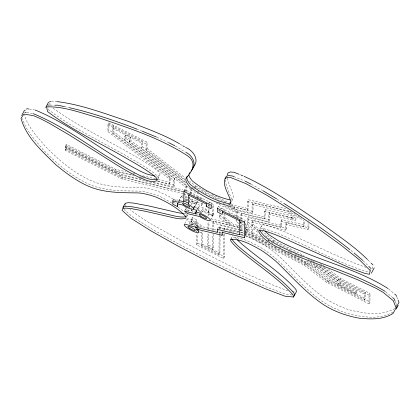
<?xml version="1.0" encoding="UTF-8"?>
<svg xmlns="http://www.w3.org/2000/svg" width="420" height="420" viewBox="0 0 420 420"><rect width="100%" height="100%" fill="white"/><g stroke="black" fill="none" stroke-linecap="round" stroke-linejoin="round"><path stroke-width="0.32" stroke-dasharray="2.1 1.58" d="M183.246 193.746L122.01 179.03L65.226 150.334L65.237 149.116L66.203 147.304L121.055 175.019L145.136 180.81M141.036 179.167L116.456 173.255L65.252 147.383L65.263 146.165L66.229 144.354L115.5 169.25L125.732 171.707M65.226 150.334L66.192 148.528L66.203 147.304M65.252 147.383L66.218 145.577L66.229 144.354M157.747 181.445L169.124 184.18L169.171 178.778L107.914 131.523L107.977 124.756L108.943 122.95L147.084 142.222L147.026 148.486L146.06 150.292L184.669 180.075M107.914 131.523L108.88 129.717L108.943 122.95M153.274 182.107L173.77 187.031L173.828 180.626L112.57 133.371L112.618 128.331L113.584 126.52M112.57 133.371L113.537 131.56L113.594 125.302M185.876 191.625L185.918 187.241L124.661 139.986L124.688 136.784L125.654 134.972L130.305 137.324L130.284 140.023L129.318 141.834L189.221 188.044L191.735 189.315M124.661 139.986L125.627 138.175L125.654 134.972M129.318 141.834L129.339 139.13L130.305 137.324M185.488 182.453L141.403 148.449L141.456 142.905L142.422 141.094L108.927 124.173M141.403 148.449L142.37 146.638L142.422 141.094M146.06 150.292L146.118 144.034L147.084 142.222M169.124 184.18L170.09 182.369L170.137 176.972L108.88 129.717M173.135 203.243L173.618 202.157M173.644 199.573L173.644 199.138L177.807 200.135M173.77 187.031L174.736 185.225L174.793 178.815L113.537 131.56M184.8 195.206L184.821 192.995M184.837 191.331L184.853 189.593L212.016 203.317L212.016 203.716M186.349 191.735L186.832 190.832L186.884 185.43L125.627 138.175M189.593 202.629L189.651 196.387M190.533 193.589L190.565 189.95L191.531 188.144M191.216 221.891L191.237 219.324L192.203 217.513L196.854 219.865L196.833 222.432L195.867 224.243A8.384 1.743 28.1 0 0 191.216 221.891L192.181 220.08L192.203 217.513M195.967 212.819L191.315 210.467L191.321 210.005M191.179 194.25L191.52 189.467M192.087 225.225L192.145 223.797A8.384 1.743 28.1 0 1 187.047 219.356L184.149 224.779M195.867 224.243L195.888 221.671L196.854 219.865M224.763 234.103L224.564 256.709L223.597 258.521L196.613 244.886L196.718 233.688M196.728 232.06L196.875 230.995M196.796 226.254L196.796 226.149A8.384 1.743 28.1 0 0 200.582 227.32M196.208 212.368L196.933 211.008L196.943 209.785L202.461 211.113A8.384 1.743 28.1 0 0 211.076 215.093A8.384 1.743 28.1 0 0 212.452 213.512L213.733 213.822L213.811 204.713L209.16 202.367L208.435 203.721M196.991 202.708L197.957 200.897L192.444 199.573L191.478 201.38L196.991 202.708L197.012 200.618M196.613 244.886L197.578 243.08L197.668 233.51M197.988 197.505L197.993 196.723L202.65 199.075L202.645 199.626M220.075 235.998L219.922 253.139L218.957 254.945L201.28 246.015L201.395 233.095L202.241 231.509M191.478 201.38A8.384 1.743 28.1 0 1 194.77 203.91L201.642 205.564L201.668 202.545M201.28 246.015L202.246 244.204L202.356 231.52M201.642 205.564L202.613 203.222M213.549 234.355L213.428 247.506L212.462 249.317L207.811 246.965L207.931 233.683M207.974 228.706L208.031 222.065M213.733 213.822L212.767 215.628L211.486 215.323A8.384 1.743 28.1 0 0 208.115 212.746L208.157 208.457M208.173 206.315L208.189 204.708M207.811 246.965L208.777 245.154L208.882 233.536M208.913 229.661L208.987 221.917M208.115 212.746L209.081 210.934L209.102 208.792M209.123 206.651L209.134 205.044M209.15 203.438L209.16 202.367M211.99 206.351L211.019 208.714M212.462 249.317L212.594 234.518M212.63 230.68L212.698 223.01L213.665 221.198L238.618 227.194M212.767 215.628L212.846 206.525L213.811 204.713M213.581 230.517L213.665 221.198M218.153 227.808L238.728 232.491M218.342 206.829L218.342 206.514L245.506 220.516M218.957 254.945L219.14 234.376M219.146 233.803L219.166 230.947M219.188 228.664L219.203 227.267L220.169 225.461L239.027 229.992M220.264 214.83L220.253 215.633L230.444 223.493L229.478 225.304L219.287 217.445L219.324 213.596M219.34 211.659L219.35 210.551M220.091 234.281L220.117 230.853M220.133 229.142L220.169 225.461M220.29 212.063L220.295 210.956M220.322 208.373L220.322 208.005L224.978 210.357L224.968 211.092M223.167 210.52L223.125 210.315M223.597 258.521L223.818 233.599M238.907 227.971L237.389 227.204L232.764 226.091L223.944 219.292L223.991 214.195M224.8 230.05L224.816 228.317L238.828 231.683M223.944 219.292L224.91 217.481L224.941 214.09M238.712 223.514L236.077 221.477L236.087 220.196M236.119 216.589L236.15 212.982L237.116 211.176L227.43 206.283M237.064 217.355L237.116 211.176M240.639 221.666L240.445 233.095M243.348 225.341L240.734 223.325L240.749 221.24M240.77 219.151L240.807 214.977L241.773 213.166L269.75 219.891L269.813 212.515L291.517 217.728M241.715 219.429L241.773 213.166M245.128 236.345L245.49 222.721M244.986 231.042L247.196 232.16L247.212 230.071L248.178 228.26L245.564 226.244M257.686 232.208L247.265 224.17L247.312 219.235L248.278 217.429L281.846 225.498L281.899 219.597L304.28 224.973L304.322 220.385M229.646 205.506L231.966 206.677L247.391 210.383L247.469 201.532L248.435 199.721L285.831 208.709M247.196 232.16L248.162 230.349L248.178 228.26M247.265 224.17L248.231 222.359L248.278 217.429M247.391 210.383L248.357 208.572L248.435 199.721M267.435 242.387L251.848 234.507L251.869 231.919L252.835 230.108L245.621 224.542M258.458 231.058L251.921 226.013L251.958 222.091L252.924 220.285L286.493 228.354L286.545 222.448L308.926 227.829L308.968 223.519M228.527 206.167L233.888 208.877L252.037 213.239L252.116 204.383L253.082 202.577L290.887 211.664L293.407 212.935M251.848 234.507L252.814 232.701L252.835 230.108M251.921 226.013L252.887 224.207L252.924 220.285M252.037 213.239L253.003 211.428L253.082 202.577M224.438 205.837L237.521 212.447L264.133 218.846L264.201 211.465L265.167 209.659L292.661 216.006L296.263 218.6L295.297 220.406L290.703 219.571M264.133 218.846L265.099 217.035L265.167 209.659M240.807 214.977L268.784 221.702L268.847 214.321L269.813 212.515M247.312 219.235L280.88 227.304L280.933 221.403L281.899 219.597M251.958 222.091L285.526 230.16L285.579 224.259L286.545 222.448M280.933 221.403L303.314 226.784L303.524 219.986M285.579 224.259L307.96 229.64L308.023 222.563M245.133 232.344L315.525 267.913L337.801 285.096L355.514 294.047L355.525 292.824L356.491 291.013L340.715 283.043L318.439 265.86L314.008 263.618M355.514 294.047L356.48 292.236L356.491 291.013M245.007 234.019L306.28 264.978L328.556 282.161L364.334 300.242L364.392 294.084L365.358 292.278L338.804 278.859L324.104 267.519M364.334 300.242L365.3 298.431L365.358 292.278M245.401 235.441L304.337 265.225L326.608 282.408L368.975 303.812L369.054 295.213L370.02 293.407L340.751 278.618L328.734 269.346M368.975 303.812L369.941 302.006L370.02 293.407M186.905 216.242L187.005 214.982L185.115 212.72M370.676 271.357L370.949 269.11M372.472 268.858L372.881 265.493M157.941 178.526L158.183 177.618L156.986 175.649L154.025 173.098A58.217 12.107 28.1 0 0 130.909 158.566C103.362 142.459 73.899 129.103 48.463 109.673L48.043 107.368M158.093 178.463L160.115 174.001L158.917 172.032L155.957 169.481A58.217 12.107 28.1 0 0 132.841 154.948C105.903 139.351 77.438 125.99 52.259 107.583M194.549 207.223L196.534 203.396M178.757 201.39L181.65 195.872M65.263 146.165L114.534 171.055L115.5 169.25M116.456 173.255L117.422 171.449L132.095 174.977M65.237 149.116L120.089 176.831L121.055 175.019M122.01 179.03L122.976 177.219L182.411 191.504M169.171 178.778L170.137 176.972M173.828 180.626L174.793 178.815M173.402 199.589L173.644 199.138M185.918 187.241L186.884 185.43M184.611 190.045L184.853 189.593M178.878 201.007L181.776 195.584M189.221 188.044L189.525 187.462M184.853 198.697L185.435 197.61M193.184 188.307L192.985 187.96M195.3 187.021L195.793 186.102L189.698 181.398M184.721 210.725L185.446 209.37L194.292 211.491M191.011 204.918L192.749 201.663M186.753 216.657L187.782 214.725M191.499 208.43L191.814 207.837M197.274 198.083L197.993 196.723M191.315 210.467L192.04 209.113M194.77 203.91L195.736 202.099L202.608 203.753M193.872 206.892L194.234 206.215A8.384 1.743 28.1 0 1 194.387 207.37M194.381 207.491L196.408 203.69M189.026 224.49L190.769 221.235M195.977 211.596L196.943 209.785M195.599 212.42L198.497 206.992M189.787 225.729L190.754 223.918L216.773 230.171M194.334 209.459L198.203 210.394L199.169 208.583A8.384 1.743 28.1 0 1 200.513 206.997A8.384 1.743 28.1 0 1 209.081 210.934M191.179 225.608L192.145 223.797M200.413 212.279L202.151 209.024M201.495 212.919L202.461 211.113M195.489 227.094L196.455 225.288L199.39 227.54M197.342 226.622L198.209 224.994M211.806 203.716L212.016 203.317M207.732 216.332L209.47 213.077A4.195 0.871 28.1 0 0 204.577 209.496A4.195 0.871 28.1 0 0 203.39 210.572A4.195 0.871 28.1 0 0 209.47 213.077M211.486 215.323L212.452 213.512M210.357 220.238L213.255 214.809M218.164 206.855L218.342 206.514M219.287 217.445L220.253 215.633M231.62 201.343L233.279 198.24M217.912 227.997L218.153 227.546M217.875 230.979L218.127 230.496M231.966 206.677L232.932 204.866L248.357 208.572M233.888 208.877L234.853 207.065L253.003 211.428M223.85 230.123L224.816 228.317M222.6 234.145L222.962 233.468M237.521 212.447L238.487 210.641L265.099 217.035M232.764 226.091L233.73 224.285L238.901 225.671M236.077 221.477L236.597 220.505M230.622 239.353L232.691 235.473M237.389 227.204L238.355 225.393M240.734 223.325L241.684 221.545M240.859 232.475L242.944 232.974L243.6 231.746M245.18 234.596L245.837 233.368L305.303 263.413L327.574 280.597L369.941 302.006M366.14 267.44C339.88 258.211 315.089 245.317 289.658 234.087A58.217 12.107 28.1 0 0 266.18 225.146L263.177 224.679L261.797 225.335L259.865 228.953L261.245 228.296L264.248 228.769A58.217 12.107 28.1 0 1 287.726 237.704C314.711 249.181 340.589 264.017 368.828 272.165M268.784 221.702L269.75 219.891M247.469 201.532L287.994 211.271L288.677 210M273.189 241.505L273.808 240.345L262.043 231.268M280.88 227.304L281.846 225.498M264.201 211.465L287.18 216.988L288.146 215.182M252.116 204.383L289.921 213.47L290.887 211.664M290.635 219.555L291.601 217.749M287.18 216.988L291.695 217.812L292.661 216.006M285.526 230.16L286.493 228.354M303.314 226.784L304.28 224.973M308.233 221.03L308.511 220.505M307.96 229.64L308.926 227.829M304.337 265.225L305.303 263.413M306.28 264.978L307.246 263.167L284.351 251.601M315.525 267.913L316.491 266.102L305.377 260.489M355.525 292.824L339.749 284.849L317.473 267.666L318.439 265.86M364.392 294.084L337.838 280.67L321.132 267.781L321.715 266.695M369.054 295.213L339.785 280.423L323.08 267.535L323.248 267.225M326.608 282.408L327.574 280.597M328.556 282.161L329.522 280.355L307.246 263.167M337.838 280.67L338.804 278.859M339.785 280.423L340.751 278.618M337.801 285.096L338.767 283.285L316.491 266.102M339.749 284.849L340.715 283.043M195.478 212.63L198.366 207.286M25.342 110.796L26.423 109.195M394.832 308.564C380.525 316.769 362.922 313.31 347.792 309.445C337.717 305.524 327.789 301.088 319.363 294.179C305.75 283.531 294.01 270.779 281.741 258.662A58.217 12.107 28.1 0 0 263.991 244.713C256.725 240.156 248.761 236.67 240.471 234.465M392.899 312.181C378.593 320.387 360.99 316.927 345.86 313.063C335.785 309.146 325.857 304.705 317.431 297.796C303.818 287.149 292.079 274.397 279.809 262.279A58.217 12.107 28.1 0 0 262.059 248.33C252.777 243.212 242.434 237.085 231.588 237.542L231.677 238.471M159.747 175.361L158.025 176.08L155.726 176.106M51.482 101.477L55.981 101.546M50.19 105.105L55.335 105.184M292.131 291.17L295.207 291.475M292.047 294.971L285.883 294.373L266.353 286.991L239.542 274.911L209.076 259.98L178.568 244.036L151.641 228.916L131.922 216.468L123.963 209.365M29.358 109.085L34.514 109.925M26.786 112.597L32.582 113.542M291.669 217.76L296.263 218.6M64.27 106.596L68.723 107.557M133.124 173.486L134.831 173.896M142.795 175.807L155.873 178.952M158.146 179.498L170.09 182.369M139.671 176.794L142.002 177.356M157.736 181.141L174.736 185.225M114.534 171.055L135.004 175.98M142.396 177.755L144.102 178.164M145.719 180.947L149.247 181.797M149.835 181.939L182.721 189.84M183.897 190.124L186.832 190.832M189.005 193.09L191.483 193.683M120.089 176.831L182.931 191.935M183.845 193.893L188.039 194.901M268.847 214.321L290.551 219.539M180.017 202.409L181.739 202.818M194.911 207.559L199.169 208.583M196.844 213.843L198.319 214.2M210.992 218.82L230.444 223.493M211.323 220.941L229.478 225.304M212.698 223.01L239.311 229.404M240.429 230.328L243.611 231.095M240.581 232.103L244.519 233.053M244.96 233.158L245.837 233.368M219.203 227.267L239.463 232.139M229.105 231.389L230.417 231.703M230.858 231.809L231.73 232.019M233.047 232.334L233.919 232.543M240.928 234.229L243.553 234.859M240.602 234.749L243.311 235.4M218.526 232.402L220.857 232.958M287.816 290.75C250.583 277.331 215.518 258.689 180.5 240.413C163.606 230.386 145.32 222.07 130.111 209.507M136.731 129.04L141.529 130.898M239.384 174.436L240.571 174.914M233.903 176.626L244.561 180.92M156.938 137.277L167.984 142.317M294.252 213.36L295.092 213.785M287.994 211.271L301.523 218.106M289.921 213.47L303.371 220.269M107.977 124.756L146.118 144.034M112.618 128.331L141.456 142.905M124.688 136.784L129.339 139.13M195.793 186.102L209.139 192.848M212.042 194.313L228.291 202.524M230.612 203.695L232.932 204.866M194.271 186.559L226.07 202.629M230.47 204.85L234.853 207.065M201.789 191.431L208.173 194.654M208.756 194.948L218.038 199.642M229.43 206.062L238.487 210.641M193.725 188.585L194.822 189.137M223.151 203.453L224.616 204.194M197.232 191.021L200.078 192.46M218.311 201.673L220.022 202.54M190.565 189.95L198.544 193.982M216.206 202.907L218.489 204.057M219.056 204.346L236.15 212.982M192.959 194.964L201.705 199.385M228.638 212.993L231.914 214.646M233.011 215.203L239.568 218.516M207.685 204.729L209.297 205.548M218.311 210.1L221.54 211.733M273.808 240.345L304.091 255.644M319.998 263.681L323.08 265.24M323.379 265.393L323.862 265.634M271.924 240.618L272.648 240.986M272.832 241.08L293.36 251.449M294.383 251.969L295.412 252.488M307.729 258.709L309.267 259.492M310.81 260.269L312.349 261.046M312.863 261.303L314.401 262.08M300.557 256.158L302.61 257.192M319.546 265.75L323.08 267.535M240.429 226.443L243.742 228.118M245.396 228.953L248.162 230.349M252.814 232.701L260.894 236.786M267.824 240.282L268.979 240.865M294.956 253.995L297.266 255.161M297.843 255.454L299.576 256.326M271.441 242.671L272.89 243.406M288.288 251.186L289.826 251.963M290.341 252.221L291.879 252.998M309.844 262.075L321.132 267.781M184.769 199.08L187.992 200.713M240.277 227.593L243.453 229.199M245.044 230.003L264.096 239.631M278.917 247.118L281.563 248.451M240.566 228.811L243.327 230.207M294.567 256.095L317.473 267.666M245.427 231.934L271.74 245.228M274.481 246.614L277.221 248M282.156 250.493L283.253 251.045M240.371 229.94L244.078 231.809M242.944 232.974L243.611 233.31M194.024 209.538L196.933 211.008M66.218 145.577L117.422 171.449M338.767 283.285L356.48 292.236M329.522 280.355L365.3 298.431M173.618 202.34L177.686 204.398M66.192 148.528L122.976 177.219M191.237 219.324L195.888 221.671M208.777 245.154L213.428 247.506M202.246 244.204L219.922 253.139M197.578 243.08L224.564 256.709M251.412 184.354L262.631 190.554M171.833 202.939L160.981 196.938L156.261 195.001A58.217 12.107 28.1 0 0 138.794 191.105C123.722 190.859 108.287 191.158 93.849 186.16C74.172 178.731 57.845 164.719 43.291 149.877C35.396 140.212 25.746 130.867 22.57 118.403M180.08 144.123L182.28 145.446M175.392 146.092L185.309 152.035M277.1 199.19L283.195 202.991M176.395 201.049L168.247 196.066L158.193 191.384A58.217 12.107 28.1 0 0 140.726 187.488C125.654 187.236 110.219 187.541 95.781 182.542C76.104 175.114 59.777 161.102 45.224 146.26C37.328 136.595 27.678 127.244 24.502 114.786M291.695 217.812L295.297 220.406M178.106 207.144L183.635 211.449M185.446 209.37L188.738 211.895M252.887 224.207L259.423 229.247M248.231 222.359L258.19 230.039M265.613 235.767L271.183 240.061M267.897 240.083L270.385 242.004M147.026 148.486L185.126 177.875M241.7 221.513L243.658 223.031M142.37 146.638L184.663 179.261M240.329 222.206L243.6 224.732M245.311 226.858L251.869 231.919M192.197 187.63L192.88 188.155M240.676 225.026L243.29 227.041M245.249 228.559L247.212 230.071M130.284 140.023L185.971 182.984M224.91 217.481L233.73 224.285M200.109 232.103L201.395 233.095M196.429 231.011L196.739 231.247M350.931 250.478L353.483 252.515M388.621 289.034L394.118 293.596M385.691 291.821L392.185 297.213M185.073 207.412L188.559 210.914M124.961 204.913L125.895 205.748M367.983 259.996L370.692 262.689M363.337 260.92L368.308 265.86M264.038 230.044L261.865 226.895L261.797 225.335M396.837 297.034L397.798 299.407M395.383 301.838L396.349 304.211M227.288 178.216L228.275 181.939L233.284 194.849A58.217 12.107 28.1 0 1 232.066 199.311M49.76 102.601L50.395 106.055M225.246 180.007L226.343 185.561L231.352 198.466A58.217 12.107 28.1 0 1 231.651 201.159M200.986 212.588A8.384 1.743 28.1 0 1 198.203 210.394M190.754 223.918A8.384 1.743 28.1 0 1 195.31 226.296M196.833 222.432A8.384 1.743 28.1 0 1 201.422 227.33M187.047 219.356A8.384 1.743 28.1 0 1 192.181 220.08M195.736 202.099A8.384 1.743 28.1 0 1 194.03 203.595A8.384 1.743 28.1 0 1 184.958 199.185M183.372 198.009A8.384 1.743 28.1 0 1 183.325 195.484M184.816 195.872A8.384 1.743 28.1 0 1 192.444 199.573M189.436 198.833A4.195 0.871 28.1 0 1 192.811 201.516A4.195 0.871 28.1 0 1 189.42 200.781M188.06 200.056A4.195 0.871 28.1 0 1 185.372 197.757A4.195 0.871 28.1 0 1 188.076 198.177M184.758 200.183A8.384 1.743 28.1 0 1 187.798 201.621M236.481 238.88A58.217 12.107 28.1 0 1 234.549 236.581M185.53 213.392A58.217 12.107 28.1 0 1 184.034 213.407M192.066 222.637A4.195 0.871 28.1 0 0 198.146 225.141A4.195 0.871 28.1 0 0 193.253 221.566A4.195 0.871 28.1 0 0 192.066 222.637"/><path stroke-width="0.63" d="M172.966 200.408L172.652 204.152L177.303 206.498L177.786 205.595M177.303 206.498L177.613 203.264M184.175 190.864L183.887 191.399L183.792 201.994A8.384 1.743 28.1 0 0 179.55 202.597L172.678 200.944M189 194.581L188.711 195.116L188.627 204.435A8.384 1.743 28.1 0 1 193.048 209.286A8.384 1.743 28.1 0 1 182.842 205.128L177.329 203.8M211.339 204.587L211.019 208.714L206.183 206.267L206.488 203.416M222.285 234.738L221.996 235.274L195.647 228.942A8.384 1.743 28.1 0 1 196.634 232.533A8.384 1.743 28.1 0 1 185.041 226.17A8.384 1.743 28.1 0 1 189.787 225.729L217.161 232.307L217.476 228.816M217.665 207.785L217.345 211.911L222.185 214.352L222.49 211.502M221.996 235.274L222.311 231.788M217.192 229.357L239.573 234.733L239.694 220.878L239.983 220.337M222.023 232.323L244.403 237.704L244.545 222.049L244.834 221.513M123.165 207.968L123.438 206.84L126.467 206.293L131.66 206.698L146.748 209.548L174.395 215.927A58.217 12.107 28.1 0 0 186.002 216.615M125.097 204.346L125.37 203.217L128.399 202.676L133.591 203.075L148.68 205.926L176.327 212.31A58.217 12.107 28.1 0 0 183.493 213.392M225.167 178.784L226.054 176.626L228.281 175.591L232.124 175.907L233.903 176.626M227.099 175.166L227.987 173.009L230.213 171.974L234.055 172.289L238.791 174.2M21.662 115.584L24.559 110.156M45.707 107.546L48.605 102.118M122.876 207.527L124.808 203.91M193.268 208.026L193.573 207.459M193.258 209.249L193.62 208.567M193.636 208.824L193.998 208.147M206.183 206.267L206.666 205.364M198.235 231.005L198.534 230.444M217.161 232.307L217.45 231.767M239.573 234.733L239.857 234.197M244.403 237.704L244.692 237.164M293.543 297.019L293.039 294.856C278.486 278.607 259.765 266.747 243.07 252.861A58.217 12.107 28.1 0 1 230.753 240.744L230.622 239.353C241.469 238.896 251.811 245.023 261.093 250.142A58.217 12.107 28.1 0 1 278.843 264.091C293.029 278.04 306.458 293.044 323.001 304.306C334.142 311.598 346.899 316.05 359.982 318.313C371.144 319.247 383.255 319.82 393.052 313.441L396.102 307.802L393.22 300.678L383.224 292.383L376.183 288.372L358.066 279.914L336.142 271.058L300.3 257.434A58.217 12.107 28.1 0 1 275.21 246.036C269.105 242.503 262.568 238.607 258.967 232.323L258.899 230.764L260.279 230.108L263.282 230.575A58.217 12.107 28.1 0 1 286.76 239.51L348.805 267.472L365.006 273.457L369.574 274.286L370.052 270.359L359.662 260.038L341.287 245.348L317.835 228.333L292.199 211.029L267.272 195.468L245.963 183.682L231.158 177.718L227.315 177.403L225.089 178.437C222.401 185.876 228.443 193.247 230.386 200.272A58.217 12.107 28.1 0 1 227.194 205.349C213.46 202.351 200.461 195.09 189.483 186.396A58.217 12.107 28.1 0 1 186.244 177.97C192.948 170.783 197.206 161.632 186.548 155.164C159.7 137.959 129.029 128.111 99.057 117.873C81.848 113.405 64.712 106.234 46.651 106.874L47.497 111.484C72.88 130.982 102.49 144.144 129.943 160.372A58.217 12.107 28.1 0 1 153.059 174.909L156.02 177.455L157.216 179.429L156.849 180.789C150.822 183.104 144.328 179.398 138.763 177.224A58.217 12.107 28.1 0 1 116.198 164.53L69.08 134.857L48.925 123.06L40.525 118.703L33.547 115.668L23.887 114.093L21 118.356C26.297 137.519 42.194 151.3 55.86 164.797C67.116 174.059 79.07 182.941 92.883 187.971C107.32 192.969 122.755 192.665 137.828 192.916A58.217 12.107 28.1 0 1 155.295 196.812C166.504 201.595 177.718 207.753 186.039 216.793L185.939 218.053A58.217 12.107 28.1 0 1 173.428 217.739L145.782 211.355L130.694 208.504L125.501 208.1L122.472 208.646L122.062 210.341L130.956 218.274L150.675 230.722L177.602 245.842L208.11 261.791L238.576 276.722L265.387 288.797L284.918 296.179L293.543 297.019L296.441 291.59L295.937 289.427C281.384 273.179 262.663 261.319 245.968 247.438A58.217 12.107 28.1 0 1 237.284 239.736M371.354 273.252L374.252 267.824M396.212 309.02L398.144 305.398M397.472 305.193L399 302.374L398.039 300.001M396.155 307.687L397.068 305.991L396.585 304.805M192.922 167.449C200.225 160.377 193.342 150.449 185.588 147.425M190.99 171.071C197.39 164.96 192.932 155.6 185.861 152.366M189.053 173.591L189.829 172.583M157.243 179.219C151.316 180.968 145.142 177.576 139.729 175.418A58.217 12.107 28.1 0 1 117.164 162.719C89.376 146.181 63.247 125.921 33.227 113.647M49.55 101.451L50.836 101.467M56.621 101.556C81.123 104.444 104.517 113.573 127.864 121.233C145.315 128.137 163.28 134.29 179.529 143.797M47.618 105.068L49.55 105.095M55.335 105.184L57.907 105.226L64.27 106.596M230.092 199.925C216.358 196.922 203.359 189.667 192.381 180.968A58.217 12.107 28.1 0 1 188.811 174.962M26.786 108.665L28.718 108.98M35.159 110.03C65.179 122.304 91.308 142.564 119.096 159.101A58.217 12.107 28.1 0 0 141.661 171.801L146.764 174.006L154.518 176.001M24.854 112.282L26.14 112.492M69.363 107.698C92.337 112.943 114.749 120.582 136.731 129.04M142.128 131.135L156.356 137.015M241.164 175.156L242.939 175.87M244.125 176.347C271.32 188.832 295.916 206.325 320.733 222.905C336.593 234.728 353.419 245.584 367.531 259.544M245.149 181.157L250.856 184.044M168.567 142.585L174.841 145.761M183.887 191.399L211.05 205.128M217.376 208.325L244.545 222.049M188.711 195.116L206.204 203.952M222.206 212.037L239.694 220.878M183.803 200.891L188.638 203.333M263.193 190.864L276.549 198.844M182.831 145.777L184.485 146.769M283.747 203.338C306.521 217.691 328.802 232.937 349.907 249.659M195.489 227.094L198.912 229.724M353.992 252.924L362.885 260.474M388.122 288.619C362.108 271.924 331.574 263.781 303.198 252.005A58.217 12.107 28.1 0 1 278.108 240.613L269.099 234.817L264.863 230.947M394.616 294.01L396.113 295.255L396.596 296.441M385.187 291.406C359.1 275.63 329.422 266.973 301.266 255.628A58.217 12.107 28.1 0 1 276.176 244.23C270.07 240.691 263.534 236.796 259.933 230.512M392.684 297.628L394.181 298.872L395.147 301.245M371.144 263.135L372.95 264.931M368.76 266.306L371.018 268.553M294.509 295.213L294.005 293.044C279.452 276.796 260.731 264.936 244.036 251.055A58.217 12.107 28.1 0 1 231.719 238.933M187.21 176.159A58.217 12.107 28.1 0 0 190.449 184.59C201.427 193.284 214.426 200.545 228.16 203.542A58.217 12.107 28.1 0 0 230.837 202.451M196.271 214.011L184.48 211.176L187.772 213.707L199.563 216.541A8.384 1.743 28.1 0 0 210.268 220.49A8.384 1.743 28.1 0 0 201.752 213.948A8.384 1.743 28.1 0 0 196.271 214.011M200.492 216.001A4.195 0.871 28.1 0 0 206.572 218.505A4.195 0.871 28.1 0 0 201.679 214.924A4.195 0.871 28.1 0 0 200.492 216.001M189.168 228.065A4.195 0.871 28.1 0 0 195.248 230.57A4.195 0.871 28.1 0 0 190.355 226.994A4.195 0.871 28.1 0 0 189.168 228.065M183.771 204.587A4.195 0.871 28.1 0 0 189.851 207.091A4.195 0.871 28.1 0 0 184.958 203.511A4.195 0.871 28.1 0 0 183.771 204.587"/></g></svg>
